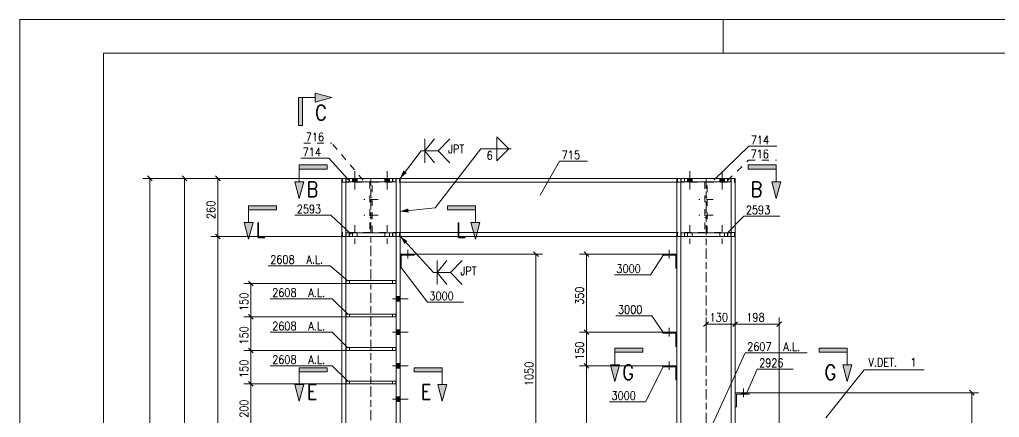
# Model space of a CAD drawing. Header units: millimetres. Extents: x 5 to 846, y 5 to 599.
# Drawn here: x 5 to 297.5, y 480.2 to 599 of the extents above; entities that cross this region are included whole.
import ezdxf

# ---------------------------------------------------------------- set-up
doc = ezdxf.new("R2010")
doc.units = ezdxf.units.MM
for name, pattern in [('XKITLINE00', [0]), ('XKITLINE02', [4, 2, -2]), ('XKITLINE06', [7, 3, -1, 2, -1])]:
    doc.linetypes.add(name, pattern=pattern)
for name, color, linetype, lineweight in [('Corte', 7, 'Continuous', 0), ('Cota', 4, 'Continuous', 0), ('Marca da peça', 2, 'Continuous', 0), ('Objeto gráfico', 3, 'Continuous', 0), ('Outro tipo de objeto', 7, 'Continuous', 0), ('Parafuso', 3, 'Continuous', 0), ('Peça', 2, 'Continuous', 0), ('Solda', 1, 'Continuous', 0)]:
    doc.layers.add(name, color=color, linetype=linetype, lineweight=lineweight)
doc.styles.add('ROMANS', font='ROMANS__.TTF')
doc.styles.add('SIMPLEX', font='SIMPLEX_.TTF')

msp = doc.modelspace()

# ---------------------------------------------------------------- hatches: boundary and pattern name
at = {"layer": 'Corte'}
for points in [[(98.22, 575.72), (93.22, 574.38), (93.22, 577.06)], [(89.47, 567.38), (88.22, 567.38), (88.22, 575.72)], [(89.47, 575.72), (89.47, 567.38), (88.22, 575.72)], [(88.47, 554.35), (88.47, 555.6), (96.81, 555.6)], [(96.81, 554.35), (88.47, 554.35), (96.81, 555.6)], [(222.52, 554.35), (222.52, 555.6), (230.86, 555.6)], [(230.86, 554.35), (222.52, 554.35), (230.86, 555.6)], [(88.47, 545.6), (87.13, 550.6), (89.81, 550.6)], [(230.86, 545.6), (229.52, 550.6), (232.2, 550.6)], [(73.34, 542.17), (73.34, 543.42), (81.68, 543.42)], [(81.68, 542.17), (73.34, 542.17), (81.68, 543.42)], [(132.71, 542.17), (132.71, 543.42), (141.04, 543.42)], [(141.04, 542.17), (132.71, 542.17), (141.04, 543.42)], [(73.34, 533.42), (72, 538.42), (74.68, 538.42)], [(141.04, 533.42), (139.7, 538.42), (142.38, 538.42)], [(182.69, 499.68), (182.69, 500.93), (191.03, 500.93)], [(191.03, 499.68), (182.69, 499.68), (191.03, 500.93)], [(243.71, 499.68), (243.71, 500.93), (252.04, 500.93)], [(252.04, 499.68), (243.71, 499.68), (252.04, 500.93)], [(88.48, 493.81), (88.48, 495.06), (96.81, 495.06)], [(96.81, 493.81), (88.48, 493.81), (96.81, 495.06)], [(122.8, 493.81), (122.8, 495.06), (131.14, 495.06)], [(131.14, 493.81), (122.8, 493.81), (131.14, 495.06)], [(182.69, 490.93), (181.35, 495.93), (184.03, 495.93)], [(252.04, 490.93), (250.7, 495.93), (253.38, 495.93)], [(88.48, 485.06), (87.14, 490.06), (89.82, 490.06)], [(131.14, 485.06), (129.8, 490.06), (132.48, 490.06)]]:
    msp.add_hatch(color=6, dxfattribs=at).paths.add_polyline_path(points, flags=17)
at = {"layer": 'Parafuso'}
for points in [[(104.36, 550.44), (104.36, 551.6), (105.76, 551.6), (105.76, 550.44)], [(104.36, 550.44), (104.36, 551.6), (105.76, 551.6), (105.76, 550.44)], [(104.36, 550.44), (104.36, 551.6), (105.76, 551.6), (105.76, 550.44)], [(114.02, 550.44), (114.02, 551.6), (115.42, 551.6), (115.42, 550.44)], [(114.02, 550.44), (114.02, 551.6), (115.42, 551.6), (115.42, 550.44)], [(114.02, 550.44), (114.02, 551.6), (115.42, 551.6), (115.42, 550.44)], [(204.36, 550.44), (204.36, 551.6), (205.76, 551.6), (205.76, 550.44)], [(204.36, 550.44), (204.36, 551.6), (205.76, 551.6), (205.76, 550.44)], [(204.36, 550.44), (204.36, 551.6), (205.76, 551.6), (205.76, 550.44)], [(214.02, 550.44), (214.02, 551.6), (215.42, 551.6), (215.42, 550.44)], [(214.02, 550.44), (214.02, 551.6), (215.42, 551.6), (215.42, 550.44)], [(214.02, 550.44), (214.02, 551.6), (215.42, 551.6), (215.42, 550.44)], [(120.29, 528.66), (120.29, 528.98), (121.49, 528.98), (121.49, 528.66)], [(198.29, 528.66), (198.29, 528.98), (199.49, 528.98), (199.49, 528.66)], [(118.56, 514.94), (117.4, 514.94), (117.4, 516.34), (118.56, 516.34)], [(118.56, 514.94), (117.4, 514.94), (117.4, 516.34), (118.56, 516.34)], [(118.56, 504.94), (117.4, 504.94), (117.4, 506.34), (118.56, 506.34)], [(118.56, 504.94), (117.4, 504.94), (117.4, 506.34), (118.56, 506.34)], [(198.29, 505.32), (198.29, 505.64), (199.49, 505.64), (199.49, 505.32)], [(118.56, 494.94), (117.4, 494.94), (117.4, 496.34), (118.56, 496.34)], [(118.56, 494.94), (117.4, 494.94), (117.4, 496.34), (118.56, 496.34)], [(198.29, 495.33), (198.29, 495.64), (199.49, 495.64), (199.49, 495.32)], [(118.56, 484.94), (117.4, 484.94), (117.4, 486.34), (118.56, 486.34)], [(118.56, 484.94), (117.4, 484.94), (117.4, 486.34), (118.56, 486.34)], [(221.69, 487.59), (221.69, 487.17), (220.49, 487.17), (220.49, 487.59)], [(221.69, 487.59), (221.69, 487.17), (220.49, 487.17), (220.49, 487.59)]]:
    msp.add_hatch(color=7, dxfattribs=at).paths.add_polyline_path(points, flags=17)
at = {"layer": 'Solda'}
for points in [[(118.56, 551.6), (119.59, 553.96), (120.58, 553.19)], [(118.56, 541.73), (120.98, 542.61), (121.11, 541.37)], [(118.65, 534.26), (120.8, 532.85), (119.88, 532)]]:
    msp.add_hatch(color=7, dxfattribs=at).paths.add_polyline_path(points, flags=17)

# ---------------------------------------------------------------- linework, layer by layer
at = {"color": 7, "linetype": 'XKITLINE00', "lineweight": 0}
for p, q in [((245.69, 480.07), (257.11, 494.42)), ((257.11, 494.42), (275.04, 494.42))]:
    msp.add_line(p, q, dxfattribs=at)
at = {"layer": 'Corte', "color": 6, "linetype": 'XKITLINE00', "lineweight": 0}
for p, q in [((98.22, 575.72), (93.22, 577.06)), ((93.22, 577.06), (93.22, 574.38)), ((88.22, 575.72), (93.22, 575.72)), ((88.22, 575.72), (88.22, 567.38)), ((89.47, 567.38), (89.47, 575.72)), ((98.22, 575.72), (93.22, 574.38)), ((88.22, 567.38), (89.47, 567.38)), ((88.47, 555.6), (96.81, 555.6)), ((88.47, 555.6), (88.47, 550.6)), ((96.81, 554.35), (88.47, 554.35)), ((96.81, 555.6), (96.81, 554.35)), ((230.86, 555.6), (222.52, 555.6)), ((222.52, 555.6), (222.52, 554.35)), ((222.52, 554.35), (230.86, 554.35)), ((230.86, 555.6), (230.86, 550.6)), ((87.13, 550.6), (89.81, 550.6)), ((88.47, 545.6), (87.13, 550.6)), ((88.47, 545.6), (89.81, 550.6)), ((232.2, 550.6), (229.52, 550.6)), ((230.86, 545.6), (229.52, 550.6)), ((230.86, 545.6), (232.2, 550.6)), ((73.34, 543.42), (81.68, 543.42)), ((73.34, 543.42), (73.34, 538.42)), ((81.68, 542.17), (73.34, 542.17)), ((81.68, 543.42), (81.68, 542.17)), ((141.04, 543.42), (132.71, 543.42)), ((132.71, 543.42), (132.71, 542.17)), ((132.71, 542.17), (141.04, 542.17)), ((141.04, 543.42), (141.04, 538.42)), ((72, 538.42), (74.68, 538.42)), ((73.34, 533.42), (72, 538.42)), ((73.34, 533.42), (74.68, 538.42)), ((142.38, 538.42), (139.7, 538.42)), ((141.04, 533.42), (139.7, 538.42)), ((141.04, 533.42), (142.38, 538.42)), ((182.69, 500.93), (191.03, 500.93)), ((182.69, 500.93), (182.69, 495.93)), ((191.03, 500.93), (191.03, 499.68)), ((252.04, 500.93), (243.71, 500.93)), ((243.71, 500.93), (243.71, 499.68)), ((252.04, 500.93), (252.04, 495.93)), ((191.03, 499.68), (182.69, 499.68)), ((243.71, 499.68), (252.04, 499.68)), ((88.48, 495.06), (96.81, 495.06)), ((88.48, 495.06), (88.48, 490.06)), ((96.81, 495.06), (96.81, 493.81)), ((131.14, 495.06), (122.8, 495.06)), ((122.8, 495.06), (122.8, 493.81)), ((131.14, 495.06), (131.14, 490.06)), ((181.35, 495.93), (184.03, 495.93)), ((182.69, 490.93), (181.35, 495.93)), ((182.69, 490.93), (184.03, 495.93)), ((253.38, 495.93), (250.7, 495.93)), ((252.04, 490.93), (250.7, 495.93)), ((252.04, 490.93), (253.38, 495.93)), ((96.81, 493.81), (88.48, 493.81)), ((122.8, 493.81), (131.14, 493.81)), ((87.14, 490.06), (89.82, 490.06)), ((88.48, 485.06), (87.14, 490.06)), ((88.48, 485.06), (89.82, 490.06)), ((132.48, 490.06), (129.8, 490.06)), ((131.14, 485.06), (129.8, 490.06)), ((131.14, 485.06), (132.48, 490.06))]:
    msp.add_line(p, q, dxfattribs=at)
at = {"layer": 'Cota', "color": 7, "linetype": 'XKITLINE00', "lineweight": 0}
for p, q in [((101.22, 551.6), (41.8, 551.6)), ((43.14, 552.3), (44.56, 550.89)), ((43.85, 370.06), (43.85, 551.6)), ((102.38, 551.6), (52.13, 551.6)), ((53.48, 552.3), (54.89, 550.89)), ((54.18, 372.16), (54.18, 551.6)), ((101.8, 551.6), (62.1, 551.6)), ((63.44, 552.3), (64.86, 550.89)), ((64.15, 534.26), (64.15, 551.6)), ((101.36, 534.26), (62.1, 534.26)), ((101.36, 534.26), (62.1, 534.26)), ((63.44, 534.97), (64.86, 533.56)), ((63.44, 534.97), (64.86, 533.56)), ((64.15, 400.06), (64.15, 534.26)), ((158.43, 529.68), (159.84, 528.27)), ((173.49, 529.68), (174.9, 528.27)), ((122.8, 528.98), (161.13, 528.98)), ((159.13, 458.97), (159.13, 528.98)), ((196.99, 528.98), (172.14, 528.98)), ((174.19, 505.64), (174.19, 528.98)), ((73.32, 520.93), (74.73, 519.52)), ((103.44, 520.23), (71.98, 520.23)), ((74.03, 510.23), (74.03, 520.23)), ((103.44, 510.23), (71.98, 510.23)), ((103.44, 510.23), (71.98, 510.23)), ((73.32, 510.93), (74.73, 509.52)), ((73.32, 510.93), (74.73, 509.52)), ((74.03, 500.23), (74.03, 510.23)), ((209.89, 500.75), (209.89, 510.08)), ((218.56, 501.19), (218.56, 510.08)), ((218.56, 501.19), (218.56, 510.08)), ((231.76, 455.98), (231.76, 510.08)), ((173.49, 506.35), (174.9, 504.93)), ((173.49, 506.35), (174.9, 504.93)), ((210.6, 508.73), (209.18, 507.32)), ((209.89, 508.03), (218.56, 508.03)), ((219.26, 508.73), (217.85, 507.32)), ((219.26, 508.73), (217.85, 507.32)), ((218.56, 508.03), (231.76, 508.03)), ((232.46, 508.73), (231.05, 507.32)), ((196.99, 505.64), (172.14, 505.64)), ((196.99, 505.64), (172.14, 505.64)), ((174.19, 495.64), (174.19, 505.64)), ((103.44, 500.23), (71.98, 500.23)), ((103.44, 500.23), (71.98, 500.23)), ((73.32, 500.93), (74.73, 499.52)), ((73.32, 500.93), (74.73, 499.52)), ((74.03, 490.23), (74.03, 500.23)), ((196.99, 495.64), (172.14, 495.64)), ((196.99, 495.64), (172.14, 495.64)), ((173.49, 496.35), (174.9, 494.94)), ((173.49, 496.35), (174.9, 494.94)), ((174.19, 412.31), (174.19, 495.64)), ((103.44, 490.23), (71.98, 490.23)), ((103.44, 490.23), (71.98, 490.23)), ((73.32, 490.93), (74.73, 489.52)), ((73.32, 490.93), (74.73, 489.52)), ((74.03, 476.89), (74.03, 490.23)), ((222.79, 487.59), (291.26, 487.59)), ((288.55, 488.3), (289.97, 486.88)), ((289.26, 420.98), (289.26, 487.59))]:
    msp.add_line(p, q, dxfattribs=at)
at = {"layer": 'Cota', "color": 3}
for p in [(43.85, 551.6), (54.18, 551.6), (64.15, 551.6), (64.15, 534.26), (64.15, 534.26), (159.13, 528.98), (174.19, 528.98), (74.03, 520.23), (74.03, 510.23), (74.03, 510.23), (209.89, 508.03), (218.56, 508.03), (218.56, 508.03), (231.76, 508.03), (174.19, 505.64), (174.19, 505.64), (74.03, 500.23), (74.03, 500.23), (174.19, 495.64), (174.19, 495.64), (74.03, 490.23), (74.03, 490.23), (289.26, 487.59)]:
    msp.add_point(p, dxfattribs=at)
at = {"layer": 'Marca da peça', "color": 7, "linetype": 'XKITLINE02', "lineweight": 0}
for p, q in [((89.83, 562.11), (98.19, 562.11)), ((107.53, 551.05), (98.19, 562.11)), ((216.3, 551), (222.6, 557.02)), ((222.6, 557.02), (230.95, 557.02))]:
    msp.add_line(p, q, dxfattribs=at)
at = {"layer": 'Marca da peça', "color": 7, "linetype": 'XKITLINE00', "lineweight": 0}
for p, q in [((212.37, 551.11), (222.67, 561.21)), ((222.67, 561.21), (231.03, 561.21)), ((88.91, 557.63), (97.26, 557.63)), ((103.19, 551.16), (97.26, 557.63)), ((160.35, 546.55), (166.19, 556.74)), ((166.19, 556.74), (174.55, 556.74)), ((87.13, 540.57), (97.87, 540.57)), ((104.02, 534.93), (97.87, 540.57)), ((216.14, 535.1), (221.19, 540.31)), ((221.19, 540.31), (231.93, 540.31)), ((197.16, 528.8), (193.28, 522.77)), ((79.21, 525.5), (97.72, 525.5)), ((102.96, 521), (97.72, 525.5)), ((118.8, 525.12), (126.72, 514.63)), ((182.54, 522.77), (193.28, 522.77)), ((79.79, 515.62), (98.29, 515.62)), ((102.96, 511), (98.29, 515.62)), ((126.72, 514.63), (137.46, 514.63)), ((183.02, 510.57), (193.76, 510.57)), ((197.16, 505.47), (193.76, 510.57)), ((79.79, 505.62), (98.29, 505.62)), ((102.96, 501), (98.29, 505.62)), ((210.95, 476.23), (221.58, 499.5)), ((221.58, 499.5), (240.09, 499.5)), ((79.79, 495.62), (98.29, 495.62)), ((102.96, 491), (98.29, 495.62)), ((197.16, 495.47), (191.81, 484.85)), ((221.98, 487.31), (225.15, 494.66)), ((225.15, 494.66), (235.89, 494.66)), ((181.07, 484.85), (191.81, 484.85))]:
    msp.add_line(p, q, dxfattribs=at)
at = {"layer": 'Objeto gráfico', "color": 7, "linetype": 'XKITLINE06', "lineweight": 0}
for p, q in [((109.89, 353.4), (109.89, 551.6)), ((209.89, 551.6), (209.89, 353.4))]:
    msp.add_line(p, q, dxfattribs=at)
at = {"layer": 'Outro tipo de objeto', "color": 7, "linetype": 'XKITLINE00', "lineweight": 0}
for p, q in [((5, 599), (846, 599)), ((5.04, 599), (5.04, 5.04))]:
    msp.add_line(p, q, dxfattribs=at)
at = {"layer": 'Outro tipo de objeto', "color": 2, "linetype": 'XKITLINE00', "lineweight": 0}
msp.add_line((215, 599), (215, 589), dxfattribs=at)
at = {"layer": 'Outro tipo de objeto', "color": 6, "linetype": 'XKITLINE00', "lineweight": 0}
for q in [(30, 15), (836, 589)]:
    msp.add_line((30, 589), q, dxfattribs=at)
at = {"layer": 'Parafuso', "color": 7, "linetype": 'XKITLINE00', "lineweight": 0}
for p, q in [((105.06, 548.27), (105.06, 553.77)), ((105.06, 548.27), (105.06, 553.77)), ((105.06, 548.27), (105.06, 553.77)), ((114.72, 548.27), (114.72, 553.77)), ((114.72, 548.27), (114.72, 553.77)), ((114.72, 548.27), (114.72, 553.77)), ((205.06, 548.27), (205.06, 553.77)), ((205.06, 548.27), (205.06, 553.77)), ((205.06, 548.27), (205.06, 553.77)), ((214.72, 548.27), (214.72, 553.77)), ((214.72, 548.27), (214.72, 553.77)), ((214.72, 548.27), (214.72, 553.77)), ((104.36, 550.44), (104.36, 551.6)), ((104.36, 550.44), (104.36, 551.6)), ((104.36, 550.44), (104.36, 551.6)), ((105.76, 550.44), (105.76, 551.6)), ((105.76, 550.44), (105.76, 551.6)), ((105.76, 550.44), (105.76, 551.6)), ((114.02, 550.44), (114.02, 551.6)), ((114.02, 550.44), (114.02, 551.6)), ((114.02, 550.44), (114.02, 551.6)), ((115.42, 550.44), (115.42, 551.6)), ((115.42, 550.44), (115.42, 551.6)), ((115.42, 550.44), (115.42, 551.6)), ((204.36, 550.44), (204.36, 551.6)), ((204.36, 550.44), (204.36, 551.6)), ((204.36, 550.44), (204.36, 551.6)), ((205.76, 550.44), (205.76, 551.6)), ((205.76, 550.44), (205.76, 551.6)), ((205.76, 550.44), (205.76, 551.6)), ((214.02, 550.44), (214.02, 551.6)), ((214.02, 550.44), (214.02, 551.6)), ((214.02, 550.44), (214.02, 551.6)), ((215.42, 550.44), (215.42, 551.6)), ((215.42, 550.44), (215.42, 551.6)), ((215.42, 550.44), (215.42, 551.6)), ((120.89, 530.25), (120.89, 527.71)), ((198.89, 530.25), (198.89, 527.71)), ((120.29, 528.98), (120.29, 528.66)), ((121.49, 528.98), (121.49, 528.66)), ((198.29, 528.98), (198.29, 528.66)), ((199.49, 528.98), (199.49, 528.66)), ((120.94, 515.64), (116.28, 515.64)), ((120.94, 515.64), (116.28, 515.64)), ((118.56, 516.34), (117.4, 516.34)), ((118.56, 516.34), (117.4, 516.34)), ((118.56, 514.94), (117.4, 514.94)), ((118.56, 514.94), (117.4, 514.94)), ((118.56, 506.34), (117.4, 506.34)), ((118.56, 506.34), (117.4, 506.34)), ((198.89, 506.91), (198.89, 504.37)), ((120.94, 505.64), (116.28, 505.64)), ((120.94, 505.64), (116.28, 505.64)), ((118.56, 504.94), (117.4, 504.94)), ((118.56, 504.94), (117.4, 504.94)), ((198.29, 505.64), (198.29, 505.32)), ((199.49, 505.64), (199.49, 505.32)), ((120.94, 495.64), (116.28, 495.64)), ((120.94, 495.64), (116.28, 495.64)), ((118.56, 496.34), (117.4, 496.34)), ((118.56, 496.34), (117.4, 496.34)), ((118.56, 494.94), (117.4, 494.94)), ((118.56, 494.94), (117.4, 494.94)), ((198.29, 495.64), (198.29, 495.33)), ((198.89, 496.91), (198.89, 494.37)), ((199.49, 495.64), (199.49, 495.32)), ((221.09, 488.81), (221.09, 486.27)), ((221.09, 488.81), (221.09, 486.27)), ((120.94, 485.64), (116.28, 485.64)), ((120.94, 485.64), (116.28, 485.64)), ((118.56, 486.34), (117.4, 486.34)), ((118.56, 486.34), (117.4, 486.34)), ((220.49, 487.59), (220.49, 487.17)), ((220.49, 487.59), (220.49, 487.17)), ((221.69, 487.59), (221.69, 487.17)), ((221.69, 487.59), (221.69, 487.17)), ((118.56, 484.94), (117.4, 484.94)), ((118.56, 484.94), (117.4, 484.94))]:
    msp.add_line(p, q, dxfattribs=at)
at = {"layer": 'Parafuso', "color": 7, "linetype": 'XKITLINE02', "lineweight": 0}
for p, q in [((112.01, 545.26), (107.77, 545.26)), ((112.01, 545.26), (107.77, 545.26)), ((110.25, 545.96), (109.53, 545.96)), ((110.25, 545.96), (109.53, 545.96)), ((110.25, 544.56), (109.53, 544.56)), ((110.25, 544.56), (109.53, 544.56)), ((212.01, 545.26), (207.77, 545.26)), ((212.01, 545.26), (207.77, 545.26)), ((210.25, 545.96), (209.53, 545.96)), ((210.25, 545.96), (209.53, 545.96)), ((210.25, 544.56), (209.53, 544.56)), ((210.25, 544.56), (209.53, 544.56)), ((110.25, 541.3), (109.53, 541.3)), ((110.25, 541.3), (109.53, 541.3)), ((210.25, 541.3), (209.53, 541.3)), ((210.25, 541.3), (209.53, 541.3)), ((112.01, 540.6), (107.77, 540.6)), ((112.01, 540.6), (107.77, 540.6)), ((110.25, 539.9), (109.53, 539.9)), ((110.25, 539.9), (109.53, 539.9)), ((212.01, 540.6), (207.77, 540.6)), ((212.01, 540.6), (207.77, 540.6)), ((210.25, 539.9), (209.53, 539.9)), ((210.25, 539.9), (209.53, 539.9)), ((104.36, 535.42), (104.36, 534.26)), ((104.36, 535.42), (104.36, 534.26)), ((104.36, 535.42), (104.36, 534.26)), ((105.06, 537.59), (105.06, 532.09)), ((105.06, 537.59), (105.06, 532.09)), ((105.06, 537.59), (105.06, 532.09)), ((105.76, 535.42), (105.76, 534.26)), ((105.76, 535.42), (105.76, 534.26)), ((105.76, 535.42), (105.76, 534.26)), ((114.02, 535.42), (114.02, 534.26)), ((114.02, 535.42), (114.02, 534.26)), ((114.02, 535.42), (114.02, 534.26)), ((114.72, 537.59), (114.72, 532.09)), ((114.72, 537.59), (114.72, 532.09)), ((114.72, 537.59), (114.72, 532.09)), ((115.42, 535.42), (115.42, 534.26)), ((115.42, 535.42), (115.42, 534.26)), ((115.42, 535.42), (115.42, 534.26)), ((204.36, 535.42), (204.36, 534.26)), ((204.36, 535.42), (204.36, 534.26)), ((204.36, 535.42), (204.36, 534.26)), ((205.06, 537.59), (205.06, 532.09)), ((205.06, 537.59), (205.06, 532.09)), ((205.06, 537.59), (205.06, 532.09)), ((205.76, 535.42), (205.76, 534.26)), ((205.76, 535.42), (205.76, 534.26)), ((205.76, 535.42), (205.76, 534.26)), ((214.02, 535.42), (214.02, 534.26)), ((214.02, 535.42), (214.02, 534.26)), ((214.02, 535.42), (214.02, 534.26)), ((214.72, 537.59), (214.72, 532.09)), ((214.72, 537.59), (214.72, 532.09)), ((214.72, 537.59), (214.72, 532.09)), ((215.42, 535.42), (215.42, 534.26)), ((215.42, 535.42), (215.42, 534.26)), ((215.42, 535.42), (215.42, 534.26))]:
    msp.add_line(p, q, dxfattribs=at)
at = {"layer": 'Peça', "color": 4, "linetype": 'XKITLINE00', "lineweight": 0}
for p, q in [((101.22, 551.6), (102.44, 551.6)), ((101.22, 551.6), (101.22, 399.28)), ((102.38, 551.6), (102.38, 400.06)), ((102.44, 551.6), (117.34, 551.6)), ((102.44, 551.6), (102.44, 550.53)), ((117.34, 550.53), (102.44, 550.53)), ((118.56, 551.6), (117.34, 551.6)), ((117.34, 551.6), (117.34, 550.53)), ((117.4, 551.6), (117.4, 400.06)), ((118.56, 551.6), (118.56, 398.35)), ((118.56, 551.6), (118.56, 550.44)), ((201.22, 551.6), (118.56, 551.6)), ((201.22, 550.44), (118.56, 550.44)), ((201.22, 550.44), (201.22, 551.6)), ((201.22, 551.6), (201.22, 372.16)), ((202.44, 551.6), (201.22, 551.6)), ((202.38, 551.6), (202.38, 372.16)), ((202.44, 551.6), (217.34, 551.6)), ((202.44, 551.6), (202.44, 550.53)), ((217.34, 550.53), (202.44, 550.53)), ((217.34, 551.6), (217.34, 550.53)), ((218.56, 551.6), (217.34, 551.6)), ((217.4, 551.6), (217.4, 372.16)), ((218.56, 372.16), (218.56, 551.6)), ((102.44, 535.33), (117.34, 535.33)), ((102.44, 535.33), (102.44, 534.26)), ((117.34, 535.33), (117.34, 534.26)), ((201.22, 535.42), (118.56, 535.42)), ((118.56, 535.42), (118.56, 534.26)), ((201.22, 534.26), (201.22, 535.42)), ((202.44, 535.33), (217.34, 535.33)), ((202.44, 535.33), (202.44, 534.26)), ((217.34, 535.33), (217.34, 534.26)), ((117.34, 534.26), (102.44, 534.26)), ((118.56, 534.26), (201.22, 534.26)), ((217.34, 534.26), (202.44, 534.26)), ((122.79, 528.98), (118.56, 528.98)), ((118.87, 524.74), (118.87, 528.66)), ((118.87, 528.66), (122.79, 528.66)), ((122.79, 528.66), (122.79, 528.98)), ((196.99, 528.98), (196.99, 528.98)), ((196.99, 528.98), (196.99, 528.66)), ((201.22, 528.98), (196.99, 528.98)), ((196.99, 528.66), (196.99, 528.66)), ((196.99, 528.66), (200.9, 528.66)), ((200.9, 528.66), (200.9, 528.66)), ((200.9, 528.66), (200.9, 524.74)), ((118.56, 524.74), (118.87, 524.74)), ((200.9, 524.74), (200.9, 524.74)), ((200.9, 524.74), (201.22, 524.74)), ((102.44, 521.06), (117.34, 521.06)), ((102.44, 521.06), (102.44, 520.23)), ((117.34, 521.06), (117.34, 520.23)), ((117.34, 520.23), (102.44, 520.23)), ((102.44, 511.06), (117.34, 511.06)), ((102.44, 511.06), (102.44, 510.23)), ((117.34, 510.23), (102.44, 510.23)), ((117.34, 511.06), (117.34, 510.23)), ((196.99, 505.64), (196.99, 505.64)), ((196.99, 505.64), (196.99, 505.32)), ((201.22, 505.64), (196.99, 505.64)), ((196.99, 505.32), (196.99, 505.32)), ((196.99, 505.32), (200.9, 505.32)), ((200.9, 505.32), (200.9, 505.32)), ((200.9, 505.32), (200.9, 501.41)), ((102.44, 501.06), (117.34, 501.06)), ((102.44, 501.06), (102.44, 500.23)), ((117.34, 500.23), (102.44, 500.23)), ((117.34, 501.06), (117.34, 500.23)), ((200.9, 501.41), (200.9, 501.41)), ((200.9, 501.41), (201.22, 501.41)), ((196.99, 495.64), (196.99, 495.64)), ((196.99, 495.64), (196.99, 495.33)), ((201.22, 495.64), (196.99, 495.64)), ((196.99, 495.32), (196.99, 495.33)), ((196.99, 495.33), (200.9, 495.33)), ((200.9, 495.32), (200.9, 495.33)), ((200.9, 495.33), (200.9, 491.41)), ((200.9, 491.41), (200.9, 491.41)), ((200.9, 491.41), (201.22, 491.41)), ((102.44, 491.06), (117.34, 491.06)), ((102.44, 491.06), (102.44, 490.23)), ((117.34, 490.23), (102.44, 490.23)), ((117.34, 491.06), (117.34, 490.23)), ((222.79, 487.59), (218.56, 487.59)), ((218.98, 483.36), (218.98, 487.17)), ((218.98, 487.17), (222.79, 487.17)), ((222.79, 487.17), (222.79, 487.59)), ((218.56, 483.36), (218.98, 483.36))]:
    msp.add_line(p, q, dxfattribs=at)
at = {"layer": 'Peça', "color": 7, "linetype": 'XKITLINE02', "lineweight": 0}
for p, q in [((118.42, 551.6), (101.36, 551.6)), ((101.36, 551.6), (101.36, 550.44)), ((101.36, 550.44), (109.53, 550.44)), ((102.42, 550.44), (102.42, 551.6)), ((117.34, 551.6), (102.44, 551.6)), ((103.42, 550.44), (103.42, 551.6)), ((103.44, 550.53), (103.44, 551.6)), ((109.53, 550.44), (109.53, 535.42)), ((110.25, 535.42), (110.25, 550.44)), ((110.25, 550.44), (118.42, 550.44)), ((116.34, 550.53), (116.34, 551.6)), ((116.36, 550.44), (116.36, 551.6)), ((117.36, 551.6), (117.36, 550.44)), ((118.42, 550.44), (118.42, 551.6)), ((118.56, 388.44), (118.56, 551.6)), ((118.56, 550.44), (118.56, 535.42)), ((201.22, 535.42), (201.22, 550.44)), ((218.42, 551.6), (201.36, 551.6)), ((201.36, 551.6), (201.36, 550.44)), ((201.36, 550.44), (209.53, 550.44)), ((202.42, 550.44), (202.42, 551.6)), ((217.34, 551.6), (202.44, 551.6)), ((203.42, 550.44), (203.42, 551.6)), ((203.44, 550.53), (203.44, 551.6)), ((209.53, 550.44), (209.53, 535.42)), ((210.25, 535.42), (210.25, 550.44)), ((210.25, 550.44), (218.42, 550.44)), ((216.34, 550.53), (216.34, 551.6)), ((216.36, 550.44), (216.36, 551.6)), ((217.36, 551.6), (217.36, 550.44)), ((218.42, 550.44), (218.42, 551.6)), ((109.53, 535.42), (101.36, 535.42)), ((101.36, 535.42), (101.36, 534.26)), ((102.42, 535.42), (102.42, 534.26)), ((103.42, 534.26), (103.42, 535.42)), ((103.44, 534.26), (103.44, 535.33)), ((118.42, 535.42), (110.25, 535.42)), ((116.34, 534.26), (116.34, 535.33)), ((116.36, 534.26), (116.36, 535.42)), ((117.36, 535.42), (117.36, 534.26)), ((118.42, 534.26), (118.42, 535.42)), ((209.53, 535.42), (201.36, 535.42)), ((201.36, 535.42), (201.36, 534.26)), ((202.42, 535.42), (202.42, 534.26)), ((203.42, 534.26), (203.42, 535.42)), ((203.44, 534.26), (203.44, 535.33)), ((218.42, 535.42), (210.25, 535.42)), ((216.34, 534.26), (216.34, 535.33)), ((216.36, 534.26), (216.36, 535.42)), ((217.36, 535.42), (217.36, 534.26)), ((218.42, 534.26), (218.42, 535.42)), ((101.36, 534.26), (118.42, 534.26)), ((201.36, 534.26), (218.42, 534.26)), ((118.56, 528.98), (118.56, 524.74)), ((118.56, 528.98), (122.79, 528.98)), ((118.87, 528.66), (122.79, 528.66)), ((196.99, 528.98), (201.22, 528.98)), ((200.9, 528.66), (196.99, 528.66)), ((201.22, 528.98), (201.22, 524.74)), ((118.56, 524.74), (118.87, 524.74)), ((201.22, 524.74), (200.9, 524.74)), ((117.34, 521.06), (102.44, 521.06)), ((102.44, 520.23), (102.44, 521.06)), ((103.44, 520.23), (103.44, 521.06)), ((103.44, 521.06), (103.44, 520.23)), ((116.34, 520.23), (116.34, 521.06)), ((116.34, 520.23), (116.34, 521.06)), ((117.34, 521.06), (117.34, 520.23)), ((117.34, 520.23), (102.44, 520.23)), ((117.34, 511.06), (102.44, 511.06)), ((102.44, 510.23), (102.44, 511.06)), ((117.34, 510.23), (102.44, 510.23)), ((103.44, 510.23), (103.44, 511.06)), ((103.44, 511.06), (103.44, 510.23)), ((116.34, 510.23), (116.34, 511.06)), ((116.34, 510.23), (116.34, 511.06)), ((117.34, 511.06), (117.34, 510.23)), ((196.99, 505.64), (201.22, 505.64)), ((200.9, 505.32), (196.99, 505.32)), ((201.22, 505.64), (201.22, 501.41)), ((117.34, 501.06), (102.44, 501.06)), ((102.44, 500.23), (102.44, 501.06)), ((117.34, 500.23), (102.44, 500.23)), ((103.44, 500.23), (103.44, 501.06)), ((103.44, 501.06), (103.44, 500.23)), ((116.34, 500.23), (116.34, 501.06)), ((116.34, 500.23), (116.34, 501.06)), ((117.34, 501.06), (117.34, 500.23)), ((201.22, 501.41), (200.9, 501.41)), ((196.99, 495.64), (201.22, 495.64)), ((200.9, 495.32), (196.99, 495.32)), ((201.22, 495.64), (201.22, 491.41)), ((201.22, 491.41), (200.9, 491.41)), ((117.34, 491.06), (102.44, 491.06)), ((102.44, 490.23), (102.44, 491.06)), ((117.34, 490.23), (102.44, 490.23)), ((103.44, 490.23), (103.44, 491.06)), ((103.44, 491.06), (103.44, 490.23)), ((116.34, 490.23), (116.34, 491.06)), ((116.34, 490.23), (116.34, 491.06)), ((117.34, 491.06), (117.34, 490.23)), ((218.56, 487.59), (218.56, 483.36))]:
    msp.add_line(p, q, dxfattribs=at)
at = {"layer": 'Solda', "color": 3, "linetype": 'XKITLINE00', "lineweight": 0}
for p, q in [((125.97, 559.82), (128.83, 563.39)), ((125.97, 559.82), (125.97, 563.39)), ((129.9, 559.82), (133.47, 563.39)), ((151.07, 560.43), (147.49, 564.01)), ((147.49, 564.01), (147.49, 560.43)), ((125.97, 559.82), (128.83, 556.25)), ((125.97, 559.82), (125.97, 556.25)), ((129.9, 559.82), (133.47, 556.25)), ((147.49, 560.43), (151.07, 560.43)), ((147.49, 560.43), (151.07, 560.43)), ((151.07, 560.43), (147.49, 556.86)), ((147.49, 556.86), (147.49, 560.43)), ((129.65, 523.47), (132.51, 527.04)), ((129.65, 523.47), (129.65, 527.04)), ((133.58, 523.47), (137.15, 527.04)), ((129.65, 523.47), (132.51, 519.9)), ((129.65, 523.47), (129.65, 519.9)), ((133.58, 523.47), (137.15, 519.9))]:
    msp.add_line(p, q, dxfattribs=at)
at = {"layer": 'Solda', "color": 7, "linetype": 'XKITLINE00', "lineweight": 0}
for p, q in [((118.56, 551.6), (124.9, 559.82)), ((124.9, 559.82), (129.9, 559.82)), ((129.07, 542.82), (142.64, 560.43)), ((142.64, 560.43), (151.78, 560.43)), ((118.56, 541.73), (129.07, 542.82)), ((118.65, 534.26), (128.58, 523.47)), ((128.58, 523.47), (133.58, 523.47))]:
    msp.add_line(p, q, dxfattribs=at)

# ---------------------------------------------------------------- texts
at = {"color": 1, "style": 'ROMANS', "width": 0.85}
for s, p in [('V.DET.', (258.36, 495.42)), ('1', (270.9, 495.42))]:
    msp.add_text(s, height=2.5, dxfattribs=at).set_placement(p)
at = {"layer": 'Corte', "color": 4, "style": 'ROMANS', "width": 0.85}
for s, p in [('C', (93.22, 568.97)), ('B', (90.72, 546.1)), ('B', (223.26, 546.1)), ('L', (75.59, 533.92)), ('L', (135.34, 533.92)), ('G', (184.94, 491.43)), ('G', (245.29, 491.43)), ('E', (90.73, 485.56)), ('E', (124.8, 485.56))]:
    msp.add_text(s, height=4.5, dxfattribs=at).set_placement(p)
at = {"layer": 'Cota', "color": 3, "style": 'SIMPLEX', "width": 0.85}
for s, p in [('260', (63.35, 539.45)), ('350', (173.39, 513.83)), ('150', (73.23, 511.98)), ('150', (73.23, 501.98)), ('150', (173.39, 497.39)), ('150', (73.23, 491.98)), ('1050', (158.33, 489.56)), ('200', (73.23, 480.08))]:
    msp.add_text(s, height=2.5, rotation=90.0002, dxfattribs=at).set_placement(p)
for s, p in [('130', (210.97, 508.83)), ('198', (221.91, 508.83))]:
    msp.add_text(s, height=2.5, dxfattribs=at).set_placement(p)
at = {"layer": 'Marca da peça', "color": 4, "style": 'ROMANS', "width": 0.85}
for s, p in [('716', (90.43, 562.71)), ('714', (223.27, 561.81)), ('714', (89.51, 558.23)), ('715', (166.79, 557.34)), ('716', (223.2, 557.62)), ('2593', (87.73, 541.17)), ('2593', (221.79, 540.91)), ('2608', (79.81, 526.1)), ('A.L.', (90.6, 526.1)), ('3000', (183.14, 523.37)), ('2608', (80.39, 516.22)), ('A.L.', (91.18, 516.22)), ('3000', (127.32, 515.23)), ('3000', (183.62, 511.17)), ('2608', (80.39, 506.22)), ('A.L.', (91.18, 506.22)), ('2607', (222.18, 500.1)), ('A.L.', (232.97, 500.1)), ('2608', (80.39, 496.22)), ('A.L.', (91.18, 496.22)), ('2926', (225.75, 495.26)), ('3000', (181.67, 485.45))]:
    msp.add_text(s, height=2.5, dxfattribs=at).set_placement(p)
at = {"layer": 'Solda', "color": 3, "style": 'ROMANS', "width": 0.85}
for s, p in [('JPT', (132.9, 559.07)), ('6', (144.39, 557.18)), ('JPT', (136.58, 522.72))]:
    msp.add_text(s, height=2.5, dxfattribs=at).set_placement(p)

doc.saveas('drawing.dxf')
